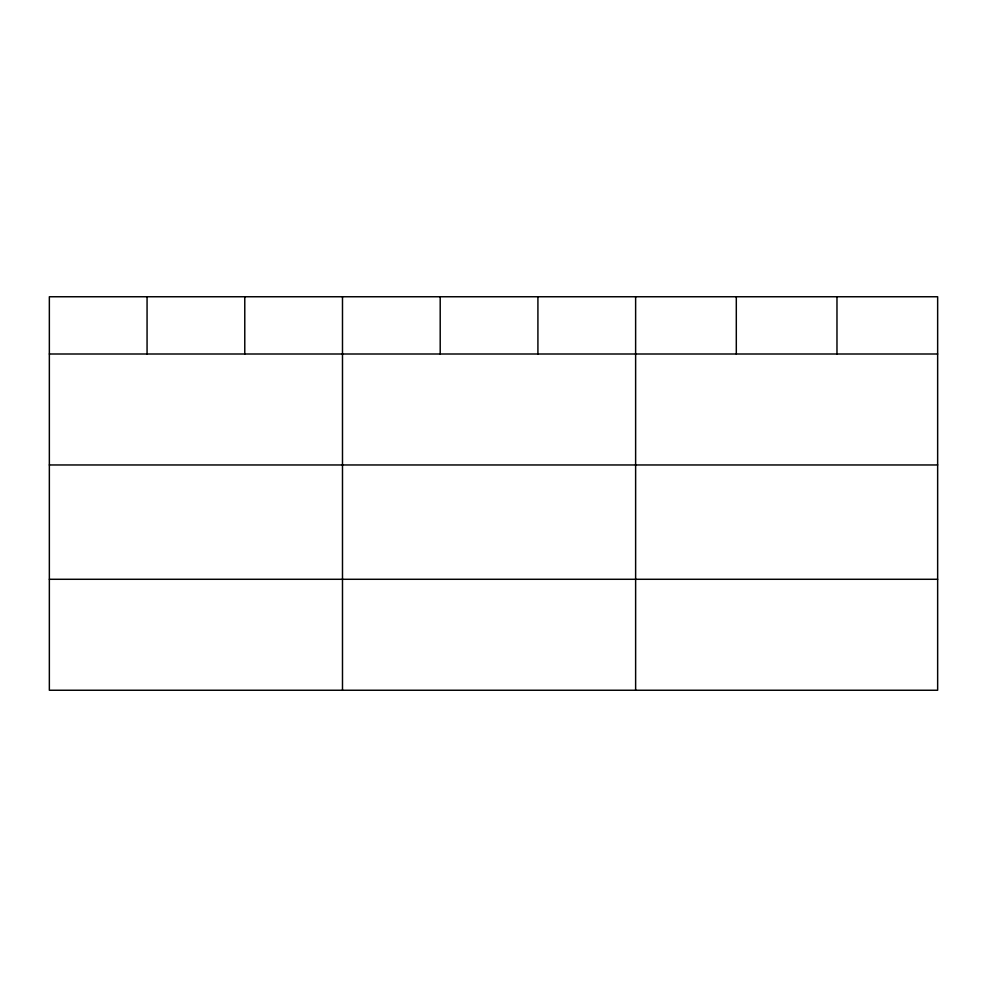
<?xml version="1.0" encoding="UTF-8"?>
<svg xmlns="http://www.w3.org/2000/svg" width="987" height="987" viewBox="0 0 987 987"><rect width="100%" height="100%" fill="white"/><g stroke="black" fill="none" stroke-linecap="round" stroke-linejoin="round"><path stroke-width="1.48" d="M937.65 464.963L937.65 296.754L49.35 296.754L49.35 690.246L937.65 690.246L937.65 464.963L49.35 464.963M49.35 354L937.65 354M49.35 579.283L937.65 579.283M836.976 296.754L836.976 354M736.302 296.754L736.302 354M635.628 296.754L635.628 690.246M537.915 296.754L537.915 354M440.202 296.754L440.202 354M342.489 296.754L342.489 690.246M244.776 296.754L244.776 354M147.063 296.754L147.063 354"/></g></svg>
